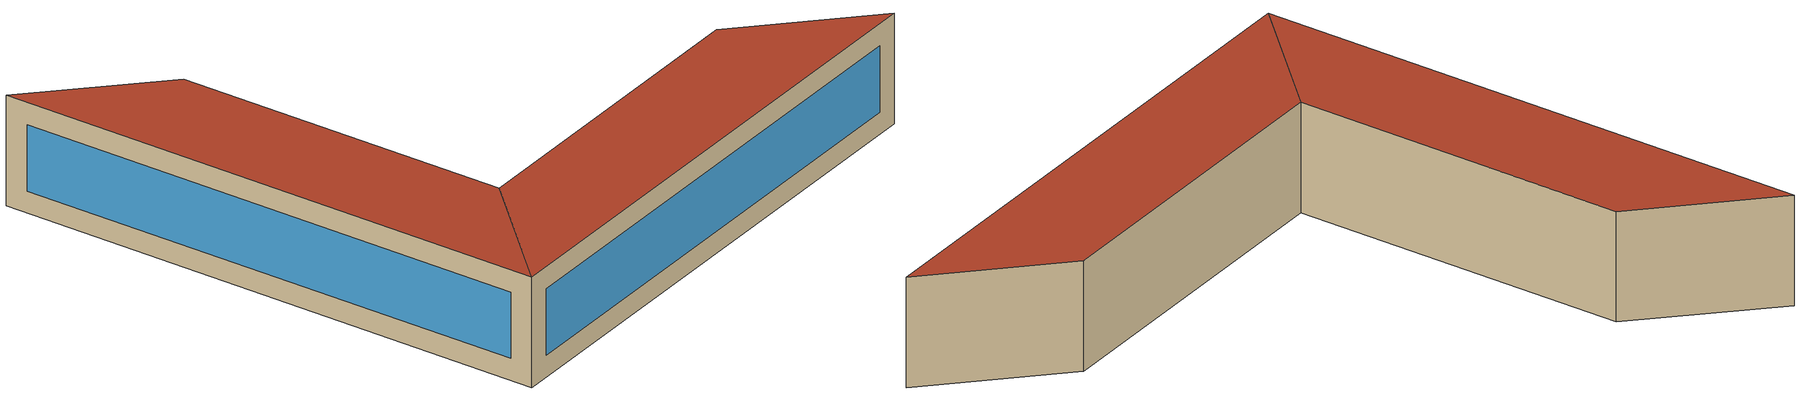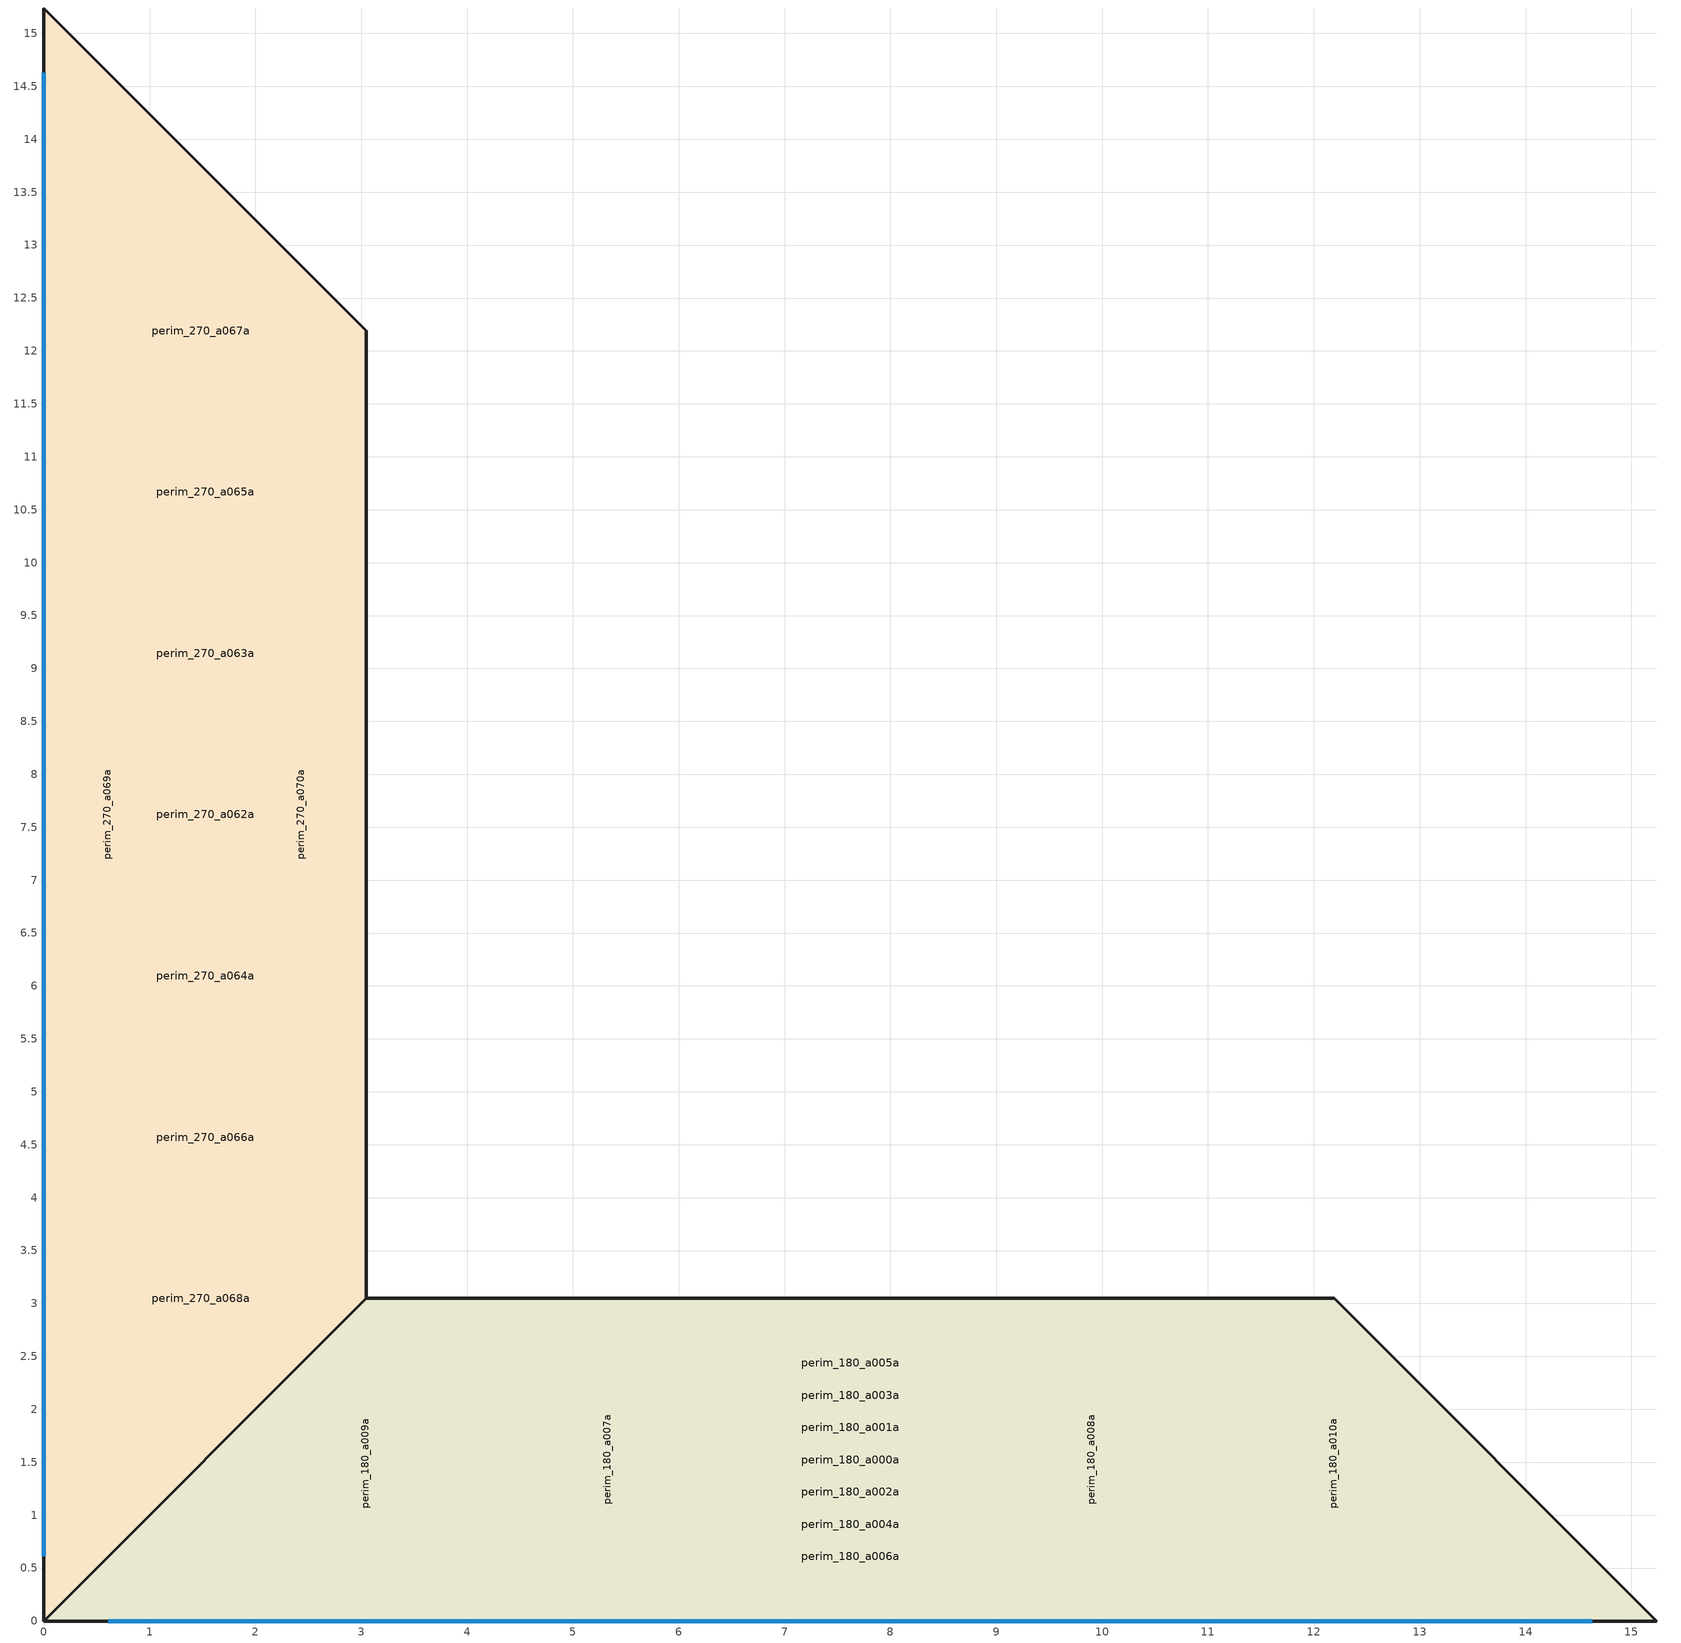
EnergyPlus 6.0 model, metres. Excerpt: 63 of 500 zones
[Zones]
perim_180_a000a
 floor ground (Exterior Floor): 12.19,3.05 15.24,0 0,0 3.05,3.05 z0
 wall outside (Exterior Wall): 12.19,3.05 3.05,3.05 0,0 15.24,0 12.19,3.05 z0:3.05
 window (Exterior Window): 0.61,0 14.63,0 z0.61:2.44
 roof outside (Exterior Roof): 15.24,0 12.19,3.05 3.05,3.05 0,0 z3.05
perim_180_a001a
 floor ground (Exterior Floor): 12.19,3.05 15.24,0 0,0 3.05,3.05 z0
 wall outside (Exterior Wall): 12.19,3.05 3.05,3.05 0,0 15.24,0 12.19,3.05 z0:3.05
 window (Exterior Window): 0.61,0 14.63,0 z0.61:2.44
 roof outside (Exterior Roof): 15.24,0 12.19,3.05 3.05,3.05 0,0 z3.05
perim_180_a002a
 floor ground (Exterior Floor): 12.19,3.05 15.24,0 0,0 3.05,3.05 z0
 wall outside (Exterior Wall): 12.19,3.05 3.05,3.05 0,0 15.24,0 12.19,3.05 z0:3.05
 window (Exterior Window): 0.61,0 14.63,0 z0.61:2.44
 roof outside (Exterior Roof): 15.24,0 12.19,3.05 3.05,3.05 0,0 z3.05
perim_180_a003a
 floor ground (Exterior Floor): 12.19,3.05 15.24,0 0,0 3.05,3.05 z0
 wall outside (Exterior Wall): 12.19,3.05 3.05,3.05 0,0 15.24,0 12.19,3.05 z0:3.05
 window (Exterior Window): 0.61,0 14.63,0 z0.61:2.44
 roof outside (Exterior Roof): 15.24,0 12.19,3.05 3.05,3.05 0,0 z3.05
perim_180_a004a
 floor ground (Exterior Floor): 12.19,3.05 15.24,0 0,0 3.05,3.05 z0
 wall outside (Exterior Wall): 12.19,3.05 3.05,3.05 0,0 15.24,0 12.19,3.05 z0:3.05
 window (Exterior Window): 0.61,0 14.63,0 z0.61:2.44
 roof outside (Exterior Roof): 15.24,0 12.19,3.05 3.05,3.05 0,0 z3.05
perim_180_a005a
 floor ground (Exterior Floor): 12.19,3.05 15.24,0 0,0 3.05,3.05 z0
 wall outside (Exterior Wall): 12.19,3.05 3.05,3.05 0,0 15.24,0 12.19,3.05 z0:3.05
 window (Exterior Window): 0.61,0 14.63,0 z0.61:2.44
 roof outside (Exterior Roof): 15.24,0 12.19,3.05 3.05,3.05 0,0 z3.05
perim_180_a006a
 floor ground (Exterior Floor): 12.19,3.05 15.24,0 0,0 3.05,3.05 z0
 wall outside (Exterior Wall): 12.19,3.05 3.05,3.05 0,0 15.24,0 12.19,3.05 z0:3.05
 window (Exterior Window): 0.61,0 14.63,0 z0.61:2.44
 roof outside (Exterior Roof): 15.24,0 12.19,3.05 3.05,3.05 0,0 z3.05
perim_180_a007a
 floor ground (Exterior Floor): 12.19,3.05 15.24,0 0,0 3.05,3.05 z0
 wall outside (Exterior Wall): 12.19,3.05 3.05,3.05 0,0 15.24,0 12.19,3.05 z0:3.05
 window (Exterior Window): 0.61,0 14.63,0 z0.61:2.44
 roof outside (Exterior Roof): 15.24,0 12.19,3.05 3.05,3.05 0,0 z3.05
perim_180_a008a
 floor ground (Exterior Floor): 12.19,3.05 15.24,0 0,0 3.05,3.05 z0
 wall outside (Exterior Wall): 12.19,3.05 3.05,3.05 0,0 15.24,0 12.19,3.05 z0:3.05
 window (Exterior Window): 0.61,0 14.63,0 z0.61:2.44
 roof outside (Exterior Roof): 15.24,0 12.19,3.05 3.05,3.05 0,0 z3.05
perim_180_a009a
 floor ground (Exterior Floor): 12.19,3.05 15.24,0 0,0 3.05,3.05 z0
 wall outside (Exterior Wall): 12.19,3.05 3.05,3.05 0,0 15.24,0 12.19,3.05 z0:3.05
 window (Exterior Window): 0.61,0 14.63,0 z0.61:2.44
 roof outside (Exterior Roof): 15.24,0 12.19,3.05 3.05,3.05 0,0 z3.05
perim_180_a010a
 floor ground (Exterior Floor): 12.19,3.05 15.24,0 0,0 3.05,3.05 z0
 wall outside (Exterior Wall): 12.19,3.05 3.05,3.05 0,0 15.24,0 12.19,3.05 z0:3.05
 window (Exterior Window): 0.61,0 14.63,0 z0.61:2.44
 roof outside (Exterior Roof): 15.24,0 12.19,3.05 3.05,3.05 0,0 z3.05
perim_180_a011a
 floor ground (Exterior Floor): 12.19,3.05 15.24,0 0,0 3.05,3.05 z0
 wall outside (Exterior Wall): 12.19,3.05 3.05,3.05 0,0 15.24,0 12.19,3.05 z0:3.05
 window (Exterior Window): 0.61,0 14.63,0 z0.61:2.44
 roof outside (Exterior Roof): 15.24,0 12.19,3.05 3.05,3.05 0,0 z3.05
perim_180_a012a
 floor ground (Exterior Floor): 12.19,3.05 15.24,0 0,0 3.05,3.05 z0
 wall outside (Exterior Wall): 12.19,3.05 3.05,3.05 0,0 15.24,0 12.19,3.05 z0:3.05
 window (Exterior Window): 0.61,0 14.63,0 z0.61:2.44
 roof outside (Exterior Roof): 15.24,0 12.19,3.05 3.05,3.05 0,0 z3.05
perim_180_a013a
 floor ground (Exterior Floor): 12.19,3.05 15.24,0 0,0 3.05,3.05 z0
 wall outside (Exterior Wall): 12.19,3.05 3.05,3.05 0,0 15.24,0 12.19,3.05 z0:3.05
 window (Exterior Window): 0.61,0 14.63,0 z0.61:2.44
 roof outside (Exterior Roof): 15.24,0 12.19,3.05 3.05,3.05 0,0 z3.05
perim_180_a014a
 floor ground (Exterior Floor): 12.19,3.05 15.24,0 0,0 3.05,3.05 z0
 wall outside (Exterior Wall): 12.19,3.05 3.05,3.05 0,0 15.24,0 12.19,3.05 z0:3.05
 window (Exterior Window): 0.61,0 14.63,0 z0.61:2.44
 roof outside (Exterior Roof): 15.24,0 12.19,3.05 3.05,3.05 0,0 z3.05
perim_180_a015a
 floor ground (Exterior Floor): 12.19,3.05 15.24,0 0,0 3.05,3.05 z0
 wall outside (Exterior Wall): 12.19,3.05 3.05,3.05 0,0 15.24,0 12.19,3.05 z0:3.05
 window (Exterior Window): 0.61,0 14.63,0 z0.61:2.44
 roof outside (Exterior Roof): 15.24,0 12.19,3.05 3.05,3.05 0,0 z3.05
perim_180_a016a
 floor ground (Exterior Floor): 12.19,3.05 15.24,0 0,0 3.05,3.05 z0
 wall outside (Exterior Wall): 12.19,3.05 3.05,3.05 0,0 15.24,0 12.19,3.05 z0:3.05
 window (Exterior Window): 0.61,0 14.63,0 z0.61:2.44
 roof outside (Exterior Roof): 15.24,0 12.19,3.05 3.05,3.05 0,0 z3.05
perim_180_a017a
 floor ground (Exterior Floor): 12.19,3.05 15.24,0 0,0 3.05,3.05 z0
 wall outside (Exterior Wall): 12.19,3.05 3.05,3.05 0,0 15.24,0 12.19,3.05 z0:3.05
 window (Exterior Window): 0.61,0 14.63,0 z0.61:2.44
 roof outside (Exterior Roof): 15.24,0 12.19,3.05 3.05,3.05 0,0 z3.05
perim_180_a018a
 floor ground (Exterior Floor): 12.19,3.05 15.24,0 0,0 3.05,3.05 z0
 wall outside (Exterior Wall): 12.19,3.05 3.05,3.05 0,0 15.24,0 12.19,3.05 z0:3.05
 window (Exterior Window): 0.61,0 14.63,0 z0.61:2.44
 roof outside (Exterior Roof): 15.24,0 12.19,3.05 3.05,3.05 0,0 z3.05
perim_180_a019a
 floor ground (Exterior Floor): 12.19,3.05 15.24,0 0,0 3.05,3.05 z0
 wall outside (Exterior Wall): 12.19,3.05 3.05,3.05 0,0 15.24,0 12.19,3.05 z0:3.05
 window (Exterior Window): 0.61,0 14.63,0 z0.61:2.44
 roof outside (Exterior Roof): 15.24,0 12.19,3.05 3.05,3.05 0,0 z3.05
perim_180_a020a
 floor ground (Exterior Floor): 12.19,3.05 15.24,0 0,0 3.05,3.05 z0
 wall outside (Exterior Wall): 12.19,3.05 3.05,3.05 0,0 15.24,0 12.19,3.05 z0:3.05
 window (Exterior Window): 0.61,0 14.63,0 z0.61:2.44
 roof outside (Exterior Roof): 15.24,0 12.19,3.05 3.05,3.05 0,0 z3.05
perim_180_a021a
 floor ground (Exterior Floor): 12.19,3.05 15.24,0 0,0 3.05,3.05 z0
 wall outside (Exterior Wall): 12.19,3.05 3.05,3.05 0,0 15.24,0 12.19,3.05 z0:3.05
 window (Exterior Window): 0.61,0 14.63,0 z0.61:2.44
 roof outside (Exterior Roof): 15.24,0 12.19,3.05 3.05,3.05 0,0 z3.05
perim_180_a022a
 floor ground (Exterior Floor): 12.19,3.05 15.24,0 0,0 3.05,3.05 z0
 wall outside (Exterior Wall): 12.19,3.05 3.05,3.05 0,0 15.24,0 12.19,3.05 z0:3.05
 window (Exterior Window): 0.61,0 14.63,0 z0.61:2.44
 roof outside (Exterior Roof): 15.24,0 12.19,3.05 3.05,3.05 0,0 z3.05
perim_180_a023a
 floor ground (Exterior Floor): 12.19,3.05 15.24,0 0,0 3.05,3.05 z0
 wall outside (Exterior Wall): 12.19,3.05 3.05,3.05 0,0 15.24,0 12.19,3.05 z0:3.05
 window (Exterior Window): 0.61,0 14.63,0 z0.61:2.44
 roof outside (Exterior Roof): 15.24,0 12.19,3.05 3.05,3.05 0,0 z3.05
perim_180_a024a
 floor ground (Exterior Floor): 12.19,3.05 15.24,0 0,0 3.05,3.05 z0
 wall outside (Exterior Wall): 12.19,3.05 3.05,3.05 0,0 15.24,0 12.19,3.05 z0:3.05
 window (Exterior Window): 0.61,0 14.63,0 z0.61:2.44
 roof outside (Exterior Roof): 15.24,0 12.19,3.05 3.05,3.05 0,0 z3.05
perim_180_a025a
 floor ground (Exterior Floor): 12.19,3.05 15.24,0 0,0 3.05,3.05 z0
 wall outside (Exterior Wall): 12.19,3.05 3.05,3.05 0,0 15.24,0 12.19,3.05 z0:3.05
 window (Exterior Window): 0.61,0 14.63,0 z0.61:2.44
 roof outside (Exterior Roof): 15.24,0 12.19,3.05 3.05,3.05 0,0 z3.05
perim_180_a026a
 floor ground (Exterior Floor): 12.19,3.05 15.24,0 0,0 3.05,3.05 z0
 wall outside (Exterior Wall): 12.19,3.05 3.05,3.05 0,0 15.24,0 12.19,3.05 z0:3.05
 window (Exterior Window): 0.61,0 14.63,0 z0.61:2.44
 roof outside (Exterior Roof): 15.24,0 12.19,3.05 3.05,3.05 0,0 z3.05
perim_180_a027a
 floor ground (Exterior Floor): 12.19,3.05 15.24,0 0,0 3.05,3.05 z0
 wall outside (Exterior Wall): 12.19,3.05 3.05,3.05 0,0 15.24,0 12.19,3.05 z0:3.05
 window (Exterior Window): 0.61,0 14.63,0 z0.61:2.44
 roof outside (Exterior Roof): 15.24,0 12.19,3.05 3.05,3.05 0,0 z3.05
perim_180_a028a
 floor ground (Exterior Floor): 12.19,3.05 15.24,0 0,0 3.05,3.05 z0
 wall outside (Exterior Wall): 12.19,3.05 3.05,3.05 0,0 15.24,0 12.19,3.05 z0:3.05
 window (Exterior Window): 0.61,0 14.63,0 z0.61:2.44
 roof outside (Exterior Roof): 15.24,0 12.19,3.05 3.05,3.05 0,0 z3.05
perim_180_a029a
 floor ground (Exterior Floor): 12.19,3.05 15.24,0 0,0 3.05,3.05 z0
 wall outside (Exterior Wall): 12.19,3.05 3.05,3.05 0,0 15.24,0 12.19,3.05 z0:3.05
 window (Exterior Window): 0.61,0 14.63,0 z0.61:2.44
 roof outside (Exterior Roof): 15.24,0 12.19,3.05 3.05,3.05 0,0 z3.05
perim_180_a030a
 floor ground (Exterior Floor): 12.19,3.05 15.24,0 0,0 3.05,3.05 z0
 wall outside (Exterior Wall): 12.19,3.05 3.05,3.05 0,0 15.24,0 12.19,3.05 z0:3.05
 window (Exterior Window): 0.61,0 14.63,0 z0.61:2.44
 roof outside (Exterior Roof): 15.24,0 12.19,3.05 3.05,3.05 0,0 z3.05
perim_180_a031a
 floor ground (Exterior Floor): 12.19,3.05 15.24,0 0,0 3.05,3.05 z0
 wall outside (Exterior Wall): 12.19,3.05 3.05,3.05 0,0 15.24,0 12.19,3.05 z0:3.05
 window (Exterior Window): 0.61,0 14.63,0 z0.61:2.44
 roof outside (Exterior Roof): 15.24,0 12.19,3.05 3.05,3.05 0,0 z3.05
perim_180_a032a
 floor ground (Exterior Floor): 12.19,3.05 15.24,0 0,0 3.05,3.05 z0
 wall outside (Exterior Wall): 12.19,3.05 3.05,3.05 0,0 15.24,0 12.19,3.05 z0:3.05
 window (Exterior Window): 0.61,0 14.63,0 z0.61:2.44
 roof outside (Exterior Roof): 15.24,0 12.19,3.05 3.05,3.05 0,0 z3.05
perim_180_a033a
 floor ground (Exterior Floor): 12.19,3.05 15.24,0 0,0 3.05,3.05 z0
 wall outside (Exterior Wall): 12.19,3.05 3.05,3.05 0,0 15.24,0 12.19,3.05 z0:3.05
 window (Exterior Window): 0.61,0 14.63,0 z0.61:2.44
 roof outside (Exterior Roof): 15.24,0 12.19,3.05 3.05,3.05 0,0 z3.05
perim_180_a034a
 floor ground (Exterior Floor): 12.19,3.05 15.24,0 0,0 3.05,3.05 z0
 wall outside (Exterior Wall): 12.19,3.05 3.05,3.05 0,0 15.24,0 12.19,3.05 z0:3.05
 window (Exterior Window): 0.61,0 14.63,0 z0.61:2.44
 roof outside (Exterior Roof): 15.24,0 12.19,3.05 3.05,3.05 0,0 z3.05
perim_180_a035a
 floor ground (Exterior Floor): 12.19,3.05 15.24,0 0,0 3.05,3.05 z0
 wall outside (Exterior Wall): 12.19,3.05 3.05,3.05 0,0 15.24,0 12.19,3.05 z0:3.05
 window (Exterior Window): 0.61,0 14.63,0 z0.61:2.44
 roof outside (Exterior Roof): 15.24,0 12.19,3.05 3.05,3.05 0,0 z3.05
perim_180_a036a
 floor ground (Exterior Floor): 12.19,3.05 15.24,0 0,0 3.05,3.05 z0
 wall outside (Exterior Wall): 12.19,3.05 3.05,3.05 0,0 15.24,0 12.19,3.05 z0:3.05
 window (Exterior Window): 0.61,0 14.63,0 z0.61:2.44
 roof outside (Exterior Roof): 15.24,0 12.19,3.05 3.05,3.05 0,0 z3.05
perim_180_a037a
 floor ground (Exterior Floor): 12.19,3.05 15.24,0 0,0 3.05,3.05 z0
 wall outside (Exterior Wall): 12.19,3.05 3.05,3.05 0,0 15.24,0 12.19,3.05 z0:3.05
 window (Exterior Window): 0.61,0 14.63,0 z0.61:2.44
 roof outside (Exterior Roof): 15.24,0 12.19,3.05 3.05,3.05 0,0 z3.05
perim_180_a038a
 floor ground (Exterior Floor): 12.19,3.05 15.24,0 0,0 3.05,3.05 z0
 wall outside (Exterior Wall): 12.19,3.05 3.05,3.05 0,0 15.24,0 12.19,3.05 z0:3.05
 window (Exterior Window): 0.61,0 14.63,0 z0.61:2.44
 roof outside (Exterior Roof): 15.24,0 12.19,3.05 3.05,3.05 0,0 z3.05
perim_180_a039a
 floor ground (Exterior Floor): 12.19,3.05 15.24,0 0,0 3.05,3.05 z0
 wall outside (Exterior Wall): 12.19,3.05 3.05,3.05 0,0 15.24,0 12.19,3.05 z0:3.05
 window (Exterior Window): 0.61,0 14.63,0 z0.61:2.44
 roof outside (Exterior Roof): 15.24,0 12.19,3.05 3.05,3.05 0,0 z3.05
perim_180_a040a
 floor ground (Exterior Floor): 12.19,3.05 15.24,0 0,0 3.05,3.05 z0
 wall outside (Exterior Wall): 12.19,3.05 3.05,3.05 0,0 15.24,0 12.19,3.05 z0:3.05
 window (Exterior Window): 0.61,0 14.63,0 z0.61:2.44
 roof outside (Exterior Roof): 15.24,0 12.19,3.05 3.05,3.05 0,0 z3.05
perim_180_a041a
 floor ground (Exterior Floor): 12.19,3.05 15.24,0 0,0 3.05,3.05 z0
 wall outside (Exterior Wall): 12.19,3.05 3.05,3.05 0,0 15.24,0 12.19,3.05 z0:3.05
 window (Exterior Window): 0.61,0 14.63,0 z0.61:2.44
 roof outside (Exterior Roof): 15.24,0 12.19,3.05 3.05,3.05 0,0 z3.05
perim_180_a042a
 floor ground (Exterior Floor): 12.19,3.05 15.24,0 0,0 3.05,3.05 z0
 wall outside (Exterior Wall): 12.19,3.05 3.05,3.05 0,0 15.24,0 12.19,3.05 z0:3.05
 window (Exterior Window): 0.61,0 14.63,0 z0.61:2.44
 roof outside (Exterior Roof): 15.24,0 12.19,3.05 3.05,3.05 0,0 z3.05
perim_180_a043a
 floor ground (Exterior Floor): 12.19,3.05 15.24,0 0,0 3.05,3.05 z0
 wall outside (Exterior Wall): 12.19,3.05 3.05,3.05 0,0 15.24,0 12.19,3.05 z0:3.05
 window (Exterior Window): 0.61,0 14.63,0 z0.61:2.44
 roof outside (Exterior Roof): 15.24,0 12.19,3.05 3.05,3.05 0,0 z3.05
perim_180_a044a
 floor ground (Exterior Floor): 12.19,3.05 15.24,0 0,0 3.05,3.05 z0
 wall outside (Exterior Wall): 12.19,3.05 3.05,3.05 0,0 15.24,0 12.19,3.05 z0:3.05
 window (Exterior Window): 0.61,0 14.63,0 z0.61:2.44
 roof outside (Exterior Roof): 15.24,0 12.19,3.05 3.05,3.05 0,0 z3.05
perim_180_a045a
 floor ground (Exterior Floor): 12.19,3.05 15.24,0 0,0 3.05,3.05 z0
 wall outside (Exterior Wall): 12.19,3.05 3.05,3.05 0,0 15.24,0 12.19,3.05 z0:3.05
 window (Exterior Window): 0.61,0 14.63,0 z0.61:2.44
 roof outside (Exterior Roof): 15.24,0 12.19,3.05 3.05,3.05 0,0 z3.05
perim_180_a046a
 floor ground (Exterior Floor): 12.19,3.05 15.24,0 0,0 3.05,3.05 z0
 wall outside (Exterior Wall): 12.19,3.05 3.05,3.05 0,0 15.24,0 12.19,3.05 z0:3.05
 window (Exterior Window): 0.61,0 14.63,0 z0.61:2.44
 roof outside (Exterior Roof): 15.24,0 12.19,3.05 3.05,3.05 0,0 z3.05
perim_180_a047a
 floor ground (Exterior Floor): 12.19,3.05 15.24,0 0,0 3.05,3.05 z0
 wall outside (Exterior Wall): 12.19,3.05 3.05,3.05 0,0 15.24,0 12.19,3.05 z0:3.05
 window (Exterior Window): 0.61,0 14.63,0 z0.61:2.44
 roof outside (Exterior Roof): 15.24,0 12.19,3.05 3.05,3.05 0,0 z3.05
perim_180_a048a
 floor ground (Exterior Floor): 12.19,3.05 15.24,0 0,0 3.05,3.05 z0
 wall outside (Exterior Wall): 12.19,3.05 3.05,3.05 0,0 15.24,0 12.19,3.05 z0:3.05
 window (Exterior Window): 0.61,0 14.63,0 z0.61:2.44
 roof outside (Exterior Roof): 15.24,0 12.19,3.05 3.05,3.05 0,0 z3.05
perim_180_a049a
 floor ground (Exterior Floor): 12.19,3.05 15.24,0 0,0 3.05,3.05 z0
 wall outside (Exterior Wall): 12.19,3.05 3.05,3.05 0,0 15.24,0 12.19,3.05 z0:3.05
 window (Exterior Window): 0.61,0 14.63,0 z0.61:2.44
 roof outside (Exterior Roof): 15.24,0 12.19,3.05 3.05,3.05 0,0 z3.05
perim_270_a062a
 floor ground (Exterior Floor): 0,15.24 3.05,12.19 3.05,3.05 0,0 z0
 wall outside (Exterior Wall): 0,0 3.05,3.05 3.05,12.19 0,15.24 0,0 z0:3.05
 window (Exterior Window): 0,14.63 0,0.61 z0.61:2.44
 roof outside (Exterior Roof): 0,0 3.05,3.05 3.05,12.19 0,15.24 z3.05
perim_270_a063a
 floor ground (Exterior Floor): 0,15.24 3.05,12.19 3.05,3.05 0,0 z0
 wall outside (Exterior Wall): 0,0 3.05,3.05 3.05,12.19 0,15.24 0,0 z0:3.05
 window (Exterior Window): 0,14.63 0,0.61 z0.61:2.44
 roof outside (Exterior Roof): 0,0 3.05,3.05 3.05,12.19 0,15.24 z3.05
perim_270_a064a
 floor ground (Exterior Floor): 0,15.24 3.05,12.19 3.05,3.05 0,0 z0
 wall outside (Exterior Wall): 0,0 3.05,3.05 3.05,12.19 0,15.24 0,0 z0:3.05
 window (Exterior Window): 0,14.63 0,0.61 z0.61:2.44
 roof outside (Exterior Roof): 0,0 3.05,3.05 3.05,12.19 0,15.24 z3.05
perim_270_a065a
 floor ground (Exterior Floor): 0,15.24 3.05,12.19 3.05,3.05 0,0 z0
 wall outside (Exterior Wall): 0,0 3.05,3.05 3.05,12.19 0,15.24 0,0 z0:3.05
 window (Exterior Window): 0,14.63 0,0.61 z0.61:2.44
 roof outside (Exterior Roof): 0,0 3.05,3.05 3.05,12.19 0,15.24 z3.05
perim_270_a066a
 floor ground (Exterior Floor): 0,15.24 3.05,12.19 3.05,3.05 0,0 z0
 wall outside (Exterior Wall): 0,0 3.05,3.05 3.05,12.19 0,15.24 0,0 z0:3.05
 window (Exterior Window): 0,14.63 0,0.61 z0.61:2.44
 roof outside (Exterior Roof): 0,0 3.05,3.05 3.05,12.19 0,15.24 z3.05
perim_270_a067a
 floor ground (Exterior Floor): 0,15.24 3.05,12.19 3.05,3.05 0,0 z0
 wall outside (Exterior Wall): 0,0 3.05,3.05 3.05,12.19 0,15.24 0,0 z0:3.05
 window (Exterior Window): 0,14.63 0,0.61 z0.61:2.44
 roof outside (Exterior Roof): 0,0 3.05,3.05 3.05,12.19 0,15.24 z3.05
perim_270_a068a
 floor ground (Exterior Floor): 0,15.24 3.05,12.19 3.05,3.05 0,0 z0
 wall outside (Exterior Wall): 0,0 3.05,3.05 3.05,12.19 0,15.24 0,0 z0:3.05
 window (Exterior Window): 0,14.63 0,0.61 z0.61:2.44
 roof outside (Exterior Roof): 0,0 3.05,3.05 3.05,12.19 0,15.24 z3.05
perim_270_a069a
 floor ground (Exterior Floor): 0,15.24 3.05,12.19 3.05,3.05 0,0 z0
 wall outside (Exterior Wall): 0,0 3.05,3.05 3.05,12.19 0,15.24 0,0 z0:3.05
 window (Exterior Window): 0,14.63 0,0.61 z0.61:2.44
 roof outside (Exterior Roof): 0,0 3.05,3.05 3.05,12.19 0,15.24 z3.05
perim_270_a070a
 floor ground (Exterior Floor): 0,15.24 3.05,12.19 3.05,3.05 0,0 z0
 wall outside (Exterior Wall): 0,0 3.05,3.05 3.05,12.19 0,15.24 0,0 z0:3.05
 window (Exterior Window): 0,14.63 0,0.61 z0.61:2.44
 roof outside (Exterior Roof): 0,0 3.05,3.05 3.05,12.19 0,15.24 z3.05
perim_270_a071a
 floor ground (Exterior Floor): 0,15.24 3.05,12.19 3.05,3.05 0,0 z0
 wall outside (Exterior Wall): 0,0 3.05,3.05 3.05,12.19 0,15.24 0,0 z0:3.05
 window (Exterior Window): 0,14.63 0,0.61 z0.61:2.44
 roof outside (Exterior Roof): 0,0 3.05,3.05 3.05,12.19 0,15.24 z3.05
perim_270_a072a
 floor ground (Exterior Floor): 0,15.24 3.05,12.19 3.05,3.05 0,0 z0
 wall outside (Exterior Wall): 0,0 3.05,3.05 3.05,12.19 0,15.24 0,0 z0:3.05
 window (Exterior Window): 0,14.63 0,0.61 z0.61:2.44
 roof outside (Exterior Roof): 0,0 3.05,3.05 3.05,12.19 0,15.24 z3.05
perim_270_a073a
 floor ground (Exterior Floor): 0,15.24 3.05,12.19 3.05,3.05 0,0 z0
 wall outside (Exterior Wall): 0,0 3.05,3.05 3.05,12.19 0,15.24 0,0 z0:3.05
 window (Exterior Window): 0,14.63 0,0.61 z0.61:2.44
 roof outside (Exterior Roof): 0,0 3.05,3.05 3.05,12.19 0,15.24 z3.05
perim_270_a074a
 floor ground (Exterior Floor): 0,15.24 3.05,12.19 3.05,3.05 0,0 z0
 wall outside (Exterior Wall): 0,0 3.05,3.05 3.05,12.19 0,15.24 0,0 z0:3.05
 window (Exterior Window): 0,14.63 0,0.61 z0.61:2.44
 roof outside (Exterior Roof): 0,0 3.05,3.05 3.05,12.19 0,15.24 z3.05
[Building]
increase zone count test: North Axis {deg}=-0; Terrain=CITY; Loads Convergence Tolerance Value=0.04; Temperature Convergence Tolerance Value {deltaC}=0.4; Solar Distribution=FULLINTERIORANDEXTERIOR; Maximum Number of Warmup Days=25
[Site:Location]
Site:Location {fe7555c4-f0c3-4fda-930d-e99a9caff5f8}: 0, 0, 0, 0
[Material]
Name | Roughness | Thickness {m} | Conductivity {W/m-K} | Density {kg/m3} | Specific Heat {J/kg-K}
G01a 19mm gypsum board | MediumSmooth | 0.019 | 0.16 | 800 | 1090
F16 Acoustic tile | MediumSmooth | 0.0191 | 0.06 | 368 | 590
M01 100mm brick | MediumRough | 0.1016 | 0.89 | 1920 | 790
I02 50mm insulation board | MediumRough | 0.0508 | 0.03 | 43 | 1210
M15 200mm heavyweight concrete | MediumRough | 0.2032 | 1.95 | 2240 | 900
M11 100mm lightweight concrete | MediumRough | 0.1016 | 0.53 | 1280 | 840
[Material:AirGap]
Name | Thermal Resistance {m2-K/W}
F05 Ceiling air space resistance | 0.18
F04 Wall air space resistance | 0.15
[WindowMaterial:Glazing]
Clear 3mm: Optical Data Type=SpectralAverage; Thickness {m}=0.003; Solar Transmittance at Normal Incidence=0.837; Front Side Solar Reflectance at Normal Incidence=0.075; Back Side Solar Reflectance at Normal Incidence=0.075; Visible Transmittance at Normal Incidence=0.898; Front Side Visible Reflectance at Normal Incidence=0.081; Back Side Visible Reflectance at Normal Incidence=0.081; Infrared Transmittance at Normal Incidence=0; Front Side Infrared Hemispherical Emissivity=0.84; Back Side Infrared Hemispherical Emissivity=0.84; Conductivity {W/m-K}=0.9
[WindowMaterial:Gas]
Air 13mm: Gas Type=Air; Thickness {m}=0.0127
[Construction]
Exterior Roof: M11 100mm lightweight concrete, F05 Ceiling air space resistance, F16 Acoustic tile
Exterior Wall: M01 100mm brick, M15 200mm heavyweight concrete, I02 50mm insulation board, F04 Wall air space resistance, G01a 19mm gypsum board
Exterior Window: Clear 3mm, Air 13mm, Clear 3mm
Exterior Floor: I02 50mm insulation board, M15 200mm heavyweight concrete
[Zone]
perim_180_a000a; perim_180_a001a; perim_180_a002a; perim_180_a003a; perim_180_a004a; perim_180_a005a; perim_180_a006a; perim_180_a007a; perim_180_a008a; perim_180_a009a; perim_180_a010a; perim_180_a011a; perim_180_a012a; perim_180_a013a; perim_180_a014a; perim_180_a015a; perim_180_a016a; perim_180_a017a; perim_180_a018a; perim_180_a019a; perim_180_a020a; perim_180_a021a; perim_180_a022a; perim_180_a023a; perim_180_a024a; perim_180_a025a; perim_180_a026a; perim_180_a027a; perim_180_a028a; perim_180_a029a; perim_180_a030a; perim_180_a031a; perim_180_a032a; perim_180_a033a; perim_180_a034a; perim_180_a035a; perim_180_a036a; perim_180_a037a; perim_180_a038a; perim_180_a039a; perim_180_a040a; perim_180_a041a; perim_180_a042a; perim_180_a043a; perim_180_a044a; perim_180_a045a; perim_180_a046a; perim_180_a047a; perim_180_a048a; perim_180_a049a; perim_270_a062a; perim_270_a063a; perim_270_a064a; perim_270_a065a; perim_270_a066a; perim_270_a067a; perim_270_a068a; perim_270_a069a; perim_270_a070a; perim_270_a071a; perim_270_a072a; perim_270_a073a; perim_270_a074a: -0, 0, 0, 0, , 1
